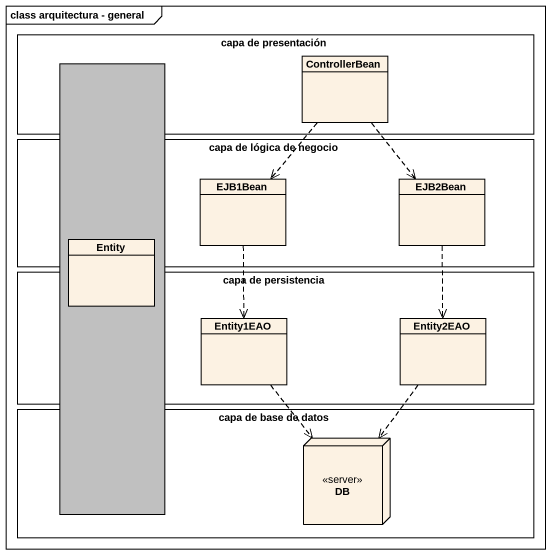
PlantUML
@startuml
mainframe class arquitectura - general
allowmixing
hide circle
hide empty members
rectangle "capa de presentación" as capa_de_presentación {
  class ControllerBean
}
rectangle " " as rectangle1 #C0C0C0 {
  class "Entity" as Entity_
}
rectangle "capa de lógica de negocio" as capa_de_lógica_de_negocio {
  class EJB1Bean
  class EJB2Bean
}
rectangle "capa de persistencia" as capa_de_persistencia {
  class Entity1EAO
  class Entity2EAO
}
rectangle "capa de base de datos" as capa_de_base_de_datos {
  node DB <<server>>
}
ControllerBean ..> EJB1Bean
ControllerBean ..> EJB2Bean
EJB1Bean ..> Entity1EAO
EJB2Bean ..> Entity2EAO
Entity1EAO ..> DB
Entity2EAO ..> DB
@enduml
